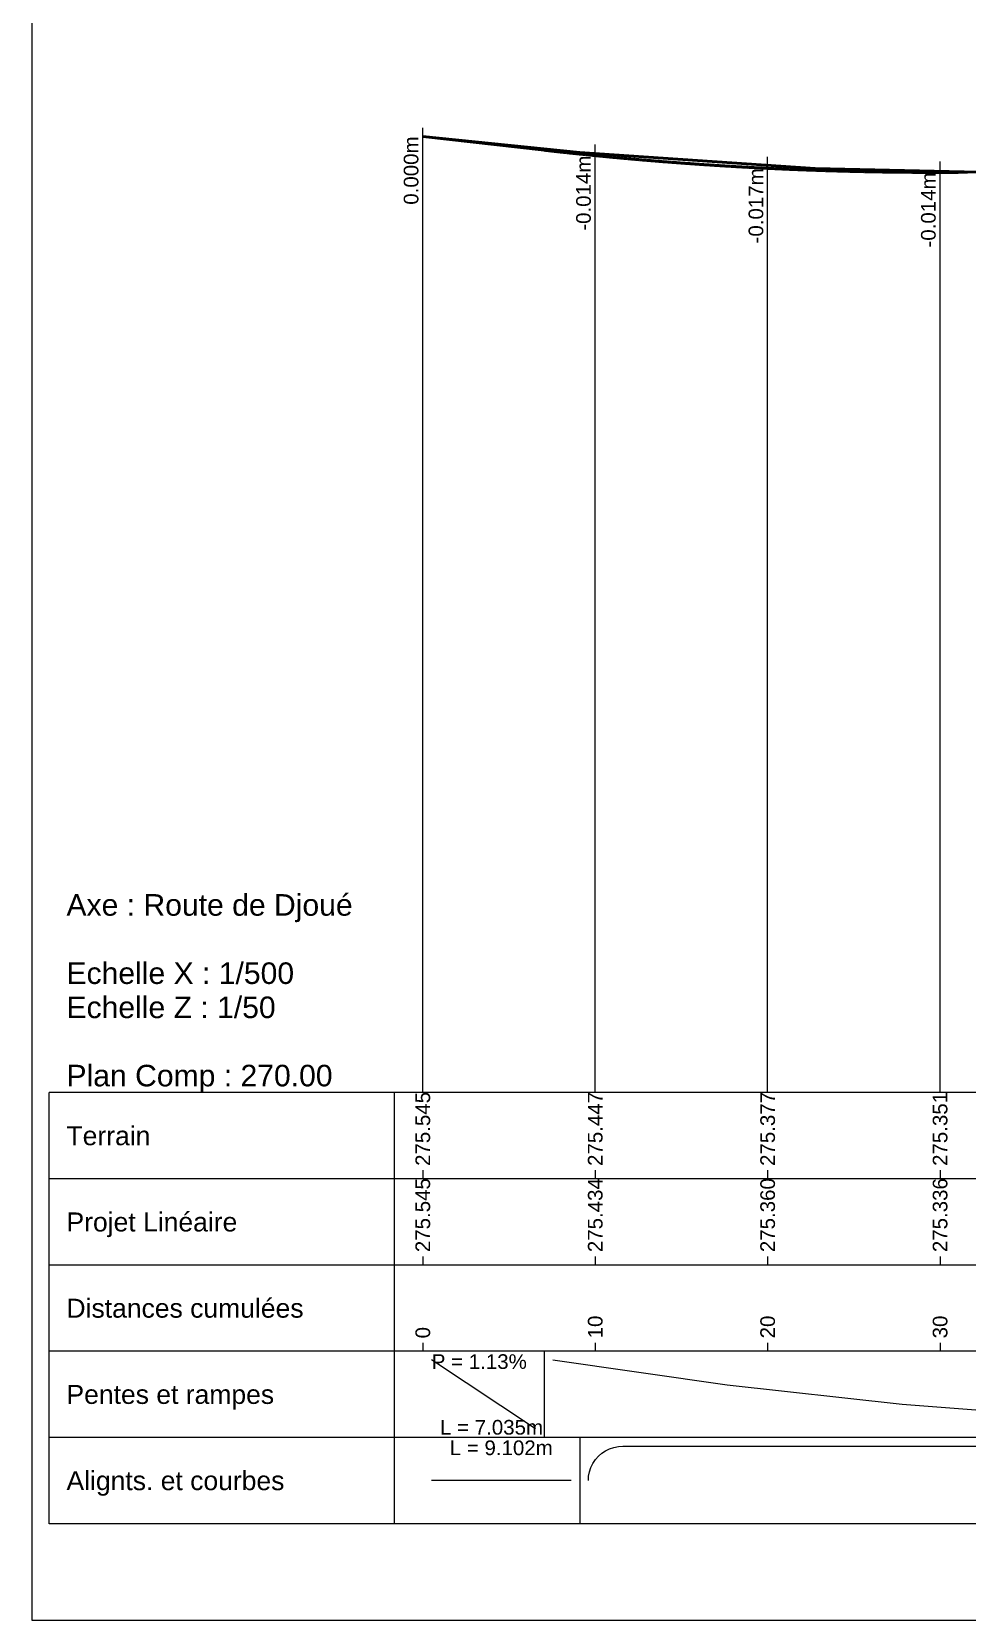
# Model space of a CAD drawing. Extents: x -1791 to 2983, y -138 to 554.
# Drawn here: x 2783 to 2837.2, y 12.5 to 104.6 of the extents above; entities that cross this region are included whole.
import ezdxf
from ezdxf.enums import TextEntityAlignment as Align

# ---------------------------------------------------------------- set-up
doc = ezdxf.new("R2010")
doc.units = 0
doc.layers.get('0').update_dxf_attribs({"lineweight": 0})
for name, color, linetype, lineweight in [('Route - Route de Djoué - PL - Cartouche', 7, 'Continuous', 0), ('Route - Route de Djoué - PL - Cotation', 7, 'Continuous', 0), ('Route - Route de Djoué - PL - Projet Linéaire', 7, 'Continuous', 0), ('Route - Route de Djoué - PL - Terrain', 3, 'Continuous', 0)]:
    doc.layers.add(name, color=color, linetype=linetype, lineweight=lineweight)
doc.styles.add('CoteHor', font='arial.ttf', dxfattribs={"height": 0.0022})
doc.styles.add('CoteHorA', font='arial.ttf', dxfattribs={"height": 0.0022})
doc.styles.add('CoteHorB', font='arial.ttf', dxfattribs={"height": 0.0022})
doc.styles.add('CoteHorC', font='arial.ttf', dxfattribs={"height": 0.0022})
doc.styles.add('CoteHorD', font='arial.ttf', dxfattribs={"height": 0.0022})
doc.styles.add('CoteTitre', font='arial.ttf', dxfattribs={"height": 0.0017})
doc.styles.add('CoteTitreA', font='arial.ttf', dxfattribs={"height": 0.0017})
doc.styles.add('CoteVert', font='arial.ttf', dxfattribs={"height": 0.0017})
doc.styles.add('CoteVertA', font='arial.ttf', dxfattribs={"height": 0.0017})
doc.styles.add('CoteVertB', font='arial.ttf', dxfattribs={"height": 0.0017})
doc.styles.add('ProfilCartouche', font='arial.ttf', dxfattribs={"height": 0.0025})

msp = doc.modelspace()

# ---------------------------------------------------------------- linework, layer by layer
msp.add_lwpolyline([(2982.9607, 150.9779), (2782.9607, 150.9779), (2782.9607, 12.4779), (2982.9607, 12.4779)], close=True)
at = {"layer": 'Route - Route de Djoué - PL - Cotation', "color": 7, "linetype": 'Continuous'}
for p, q in [((2805.6386, 43.07192), (2805.6386, 99.02192)), ((2815.6386, 43.07192), (2815.6386, 98.04692)), ((2825.6386, 43.07192), (2825.6386, 97.343)), ((2835.6386, 43.07192), (2835.6386, 97.07702)), ((2783.97388, 18.07192), (2783.97388, 43.07192)), ((2981.94752, 43.07192), (2783.97388, 43.07192)), ((2803.97388, 43.07192), (2803.97388, 18.07192)), ((2981.94752, 38.07192), (2783.97388, 38.07192)), ((2981.94752, 33.07192), (2783.97388, 33.07192)), ((2805.6386, 28.57192), (2805.6386, 28.07192)), ((2815.6386, 28.57192), (2815.6386, 28.07192)), ((2825.6386, 28.57192), (2825.6386, 28.07192)), ((2835.6386, 28.57192), (2835.6386, 28.07192)), ((2981.94752, 28.07192), (2783.97388, 28.07192)), ((2812.67315, 28.07192), (2812.67315, 23.07192)), ((2812.17315, 23.57192), (2806.1386, 27.57192)), ((2813.17315, 27.57192), (2823.28276, 26.13382)), ((2823.28276, 26.13382), (2833.43255, 25.01382)), ((2833.43255, 25.01382), (2843.61249, 24.21303)), ((2981.94752, 23.07192), (2783.97388, 23.07192)), ((2814.74084, 23.07192), (2814.74084, 18.07192)), ((2815.82663, 21.98614), (2816.02332, 22.15863)), ((2816.02332, 22.15863), (2816.24084, 22.30397)), ((2816.24084, 22.30397), (2816.47547, 22.41968)), ((2816.47547, 22.41968), (2816.7232, 22.50377)), ((2816.7232, 22.50377), (2816.97979, 22.55481)), ((2816.97979, 22.55481), (2817.24084, 22.57192)), ((2817.24084, 22.57192), (2889.21776, 22.57192)), ((2815.30899, 21.08956), (2815.39308, 21.33729)), ((2815.39308, 21.33729), (2815.50879, 21.57192)), ((2815.50879, 21.57192), (2815.65413, 21.78945)), ((2815.65413, 21.78945), (2815.82663, 21.98614)), ((2814.24084, 20.57192), (2806.1386, 20.57192)), ((2815.24084, 20.57192), (2815.25795, 20.83297)), ((2815.25795, 20.83297), (2815.30899, 21.08956)), ((2981.94752, 18.07192), (2783.97388, 18.07192))]:
    msp.add_line(p, q, dxfattribs=at)
at = {"layer": 'Route - Route de Djoué - PL - Cotation', "color": 114, "linetype": 'Continuous'}
for p, q in [((2805.6386, 38.57192), (2805.6386, 38.07192)), ((2815.6386, 38.57192), (2815.6386, 38.07192)), ((2825.6386, 38.57192), (2825.6386, 38.07192)), ((2835.6386, 38.57192), (2835.6386, 38.07192))]:
    msp.add_line(p, q, dxfattribs=at)
at = {"layer": 'Route - Route de Djoué - PL - Cotation', "linetype": 'Continuous'}
for p, q in [((2805.6386, 33.57192), (2805.6386, 33.07192)), ((2815.6386, 33.57192), (2815.6386, 33.07192)), ((2825.6386, 33.57192), (2825.6386, 33.07192)), ((2835.6386, 33.57192), (2835.6386, 33.07192))]:
    msp.add_line(p, q, dxfattribs=at)
at = {"layer": 'Route - Route de Djoué - PL - Projet Linéaire', "color": 1, "linetype": 'Continuous', "lineweight": 53, "flags": 128}
msp.add_lwpolyline([(2805.6386, 98.52192), (2812.67315, 97.72353), (2812.71243, 97.71908), (2812.75172, 97.71463), (2812.79101, 97.71019), (2812.8303, 97.70576), (2812.86959, 97.70133), (2812.90888, 97.69692), (2812.94816, 97.69251), (2812.98745, 97.68811), (2813.02674, 97.68371), (2813.06603, 97.67933), (2813.10532, 97.67495), (2813.14461, 97.67058), (2813.18389, 97.66622), (2813.22318, 97.66186), (2813.26247, 97.65752), (2813.30176, 97.65318), (2813.34105, 97.64884), (2813.38033, 97.64452), (2813.41962, 97.6402), (2813.45891, 97.6359), (2813.4982, 97.6316), (2813.53749, 97.6273), (2813.57678, 97.62302), (2813.61606, 97.61874), (2813.65535, 97.61447), (2813.69464, 97.61021), (2813.73393, 97.60595), (2813.77322, 97.60171), (2813.8125, 97.59747), (2813.85179, 97.59324), (2813.89108, 97.58901), (2813.93037, 97.5848), (2813.96965, 97.58059), (2814.00894, 97.57639), (2814.04823, 97.57219), (2814.08752, 97.56801), (2814.12681, 97.56383), (2814.16609, 97.55966), (2814.20538, 97.5555), (2814.24467, 97.55135), (2814.28396, 97.5472), (2814.32325, 97.54306), (2814.36253, 97.53893), (2814.40182, 97.53481), (2814.44111, 97.53069), (2814.4804, 97.52658), (2814.51968, 97.52248), (2814.55897, 97.51839), (2814.59826, 97.51431), (2814.63755, 97.51023), (2814.67683, 97.50616), (2814.71612, 97.5021), (2814.75541, 97.49804), (2814.7947, 97.494), (2814.83398, 97.48996), (2814.87327, 97.48593), (2814.91256, 97.48191), (2814.95185, 97.47789), (2814.99113, 97.47388), (2815.03042, 97.46988), (2815.06971, 97.46589), (2815.109, 97.46191), (2815.14828, 97.45793), (2815.18757, 97.45396), (2815.22686, 97.45), (2815.26615, 97.44605), (2815.30543, 97.4421), (2815.34472, 97.43816), (2815.38401, 97.43423), (2815.4233, 97.43031), (2815.46258, 97.4264), (2815.50187, 97.42249), (2815.54116, 97.41859), (2815.58044, 97.4147), (2815.61973, 97.41082), (2815.65902, 97.40694), (2815.69831, 97.40307), (2815.73759, 97.39921), (2815.77688, 97.39536), (2815.81617, 97.39151), (2815.85546, 97.38767), (2815.89474, 97.38384), (2815.93403, 97.38002), (2815.97332, 97.37621), (2816.0126, 97.3724), (2816.05189, 97.3686), (2816.09118, 97.36481), (2816.13046, 97.36103), (2816.16975, 97.35725), (2816.20904, 97.35348), (2816.24833, 97.34972), (2816.28761, 97.34597), (2816.3269, 97.34222), (2816.36619, 97.33849), (2816.40547, 97.33476), (2816.44476, 97.33103), (2816.48405, 97.32732), (2816.52333, 97.32362), (2816.56262, 97.31992), (2816.60191, 97.31623), (2816.64119, 97.31254), (2816.68048, 97.30887), (2816.71977, 97.3052), (2816.75906, 97.30154), (2816.79834, 97.29789), (2816.83763, 97.29424), (2816.87692, 97.2906), (2816.9162, 97.28697), (2816.95549, 97.28335), (2816.99478, 97.27974), (2817.03406, 97.27613), (2817.07335, 97.27253), (2817.11264, 97.26894), (2817.15192, 97.26536), (2817.19121, 97.26179), (2817.2305, 97.25822), (2817.26978, 97.25466), (2817.30907, 97.25111), (2817.34836, 97.24756), (2817.38764, 97.24403), (2817.42693, 97.2405), (2817.46622, 97.23698), (2817.5055, 97.23346), (2817.54479, 97.22996), (2817.58407, 97.22646), (2817.62336, 97.22297), (2817.66265, 97.21949), (2817.70193, 97.21601), (2817.74122, 97.21254), (2817.78051, 97.20908), (2817.81979, 97.20563), (2817.85908, 97.20219), (2817.89837, 97.19875), (2817.93765, 97.19532), (2817.97694, 97.1919), (2818.01623, 97.18849), (2818.05551, 97.18508), (2818.0948, 97.18169), (2818.13408, 97.1783), (2818.17337, 97.17491), (2818.21266, 97.17154), (2818.25194, 97.16817), (2818.29123, 97.16481), (2818.33052, 97.16146), (2818.3698, 97.15812), (2818.40909, 97.15478), (2818.44837, 97.15145), (2818.48766, 97.14813), (2818.52695, 97.14482), (2818.56623, 97.14152), (2818.60552, 97.13822), (2818.64481, 97.13493), (2818.68409, 97.13165), (2818.72338, 97.12837), (2818.76266, 97.12511), (2818.80195, 97.12185), (2818.84124, 97.1186), (2818.88052, 97.11535), (2818.91981, 97.11212), (2818.95909, 97.10889), (2818.99838, 97.10567), (2819.03767, 97.10246), (2819.07695, 97.09925), (2819.11624, 97.09606), (2819.15552, 97.09287), (2819.19481, 97.08968), (2819.2341, 97.08651), (2819.27338, 97.08334), (2819.31267, 97.08019), (2819.35195, 97.07703), (2819.39124, 97.07389), (2819.43053, 97.07076), (2819.46981, 97.06763), (2819.5091, 97.06451), (2819.54838, 97.0614), (2819.58767, 97.05829), (2819.62695, 97.0552), (2819.66624, 97.05211), (2819.70553, 97.04903), (2819.74481, 97.04595), (2819.7841, 97.04289), (2819.82338, 97.03983), (2819.86267, 97.03678), (2819.90196, 97.03374), (2819.94124, 97.0307), (2819.98053, 97.02767), (2820.01981, 97.02465), (2820.0591, 97.02164), (2820.09838, 97.01864), (2820.13767, 97.01564), (2820.17696, 97.01265), (2820.21624, 97.00967), (2820.25553, 97.0067), (2820.29481, 97.00373), (2820.3341, 97.00078), (2820.37338, 96.99783), (2820.41267, 96.99488), (2820.45195, 96.99195), (2820.49124, 96.98902), (2820.53053, 96.9861), (2820.56981, 96.98319), (2820.6091, 96.98029), (2820.64838, 96.97739), (2820.68767, 96.9745), (2820.72695, 96.97162), (2820.76624, 96.96875), (2820.80552, 96.96588), (2820.84481, 96.96303), (2820.8841, 96.96018), (2820.92338, 96.95734), (2820.96267, 96.9545), (2821.00195, 96.95167), (2821.04124, 96.94886), (2821.08052, 96.94604), (2821.11981, 96.94324), (2821.15909, 96.94044), (2821.19838, 96.93766), (2821.23766, 96.93488), (2821.27695, 96.9321), (2821.31623, 96.92934), (2821.35552, 96.92658), (2821.39481, 96.92383), (2821.43409, 96.92109), (2821.47338, 96.91836), (2821.51266, 96.91563), (2821.55195, 96.91291), (2821.59123, 96.9102), (2821.63052, 96.9075), (2821.6698, 96.9048), (2821.70909, 96.90211), (2821.74837, 96.89944), (2821.78766, 96.89676), (2821.82694, 96.8941), (2821.86623, 96.89144), (2821.90551, 96.88879), (2821.9448, 96.88615), (2821.98408, 96.88352), (2822.02337, 96.88089), (2822.06265, 96.87827), (2822.10194, 96.87566), (2822.14122, 96.87306), (2822.18051, 96.87047), (2822.21979, 96.86788), (2822.25908, 96.8653), (2822.29836, 96.86273), (2822.33765, 96.86016), (2822.37693, 96.85761), (2822.41622, 96.85506), (2822.4555, 96.85252), (2822.49479, 96.84998), (2822.53407, 96.84746), (2822.57336, 96.84494), (2822.61264, 96.84243), (2822.65193, 96.83993), (2822.69121, 96.83743), (2822.7305, 96.83495), (2822.76978, 96.83247), (2822.80907, 96.82999), (2822.84835, 96.82753), (2822.88764, 96.82507), (2822.92692, 96.82263), (2822.96621, 96.82018), (2823.00549, 96.81775), (2823.04478, 96.81533), (2823.08406, 96.81291), (2823.12335, 96.8105), (2823.16263, 96.8081), (2823.20192, 96.8057), (2823.2412, 96.80332), (2823.28049, 96.80094), (2823.31977, 96.79857), (2823.35906, 96.7962), (2823.39834, 96.79385), (2823.43763, 96.7915), (2823.47691, 96.78916), (2823.5162, 96.78683), (2823.55548, 96.7845), (2823.59477, 96.78218), (2823.63405, 96.77987), (2823.67334, 96.77757), (2823.71262, 96.77528), (2823.75191, 96.77299), (2823.79119, 96.77071), (2823.83048, 96.76844), (2823.86976, 96.76618), (2823.90904, 96.76392), (2823.94833, 96.76168), (2823.98761, 96.75944), (2824.0269, 96.7572), (2824.06618, 96.75498), (2824.10547, 96.75276), (2824.14475, 96.75055), (2824.18404, 96.74835), (2824.22332, 96.74616), (2824.26261, 96.74397), (2824.30189, 96.74179), (2824.34118, 96.73962), (2824.38046, 96.73746), (2824.41974, 96.7353), (2824.45903, 96.73316), (2824.49831, 96.73102), (2824.5376, 96.72889), (2824.57688, 96.72676), (2824.61617, 96.72464), (2824.65545, 96.72254), (2824.69474, 96.72043), (2824.73402, 96.71834), (2824.77331, 96.71626), (2824.81259, 96.71418), (2824.85187, 96.71211), (2824.89116, 96.71004), (2824.93044, 96.70799), (2824.96973, 96.70594), (2825.00901, 96.7039), (2825.0483, 96.70187), (2825.08758, 96.69985), (2825.12687, 96.69783), (2825.16615, 96.69582), (2825.20543, 96.69382), (2825.24472, 96.69183), (2825.284, 96.68984), (2825.32329, 96.68787), (2825.36257, 96.68589), (2825.40186, 96.68393), (2825.44114, 96.68198), (2825.48042, 96.68003), (2825.51971, 96.67809), (2825.55899, 96.67616), (2825.59828, 96.67424), (2825.63756, 96.67232), (2825.67685, 96.67041), (2825.71613, 96.66851), (2825.75542, 96.66662), (2825.7947, 96.66473), (2825.83398, 96.66286), (2825.87327, 96.66099), (2825.91255, 96.65913), (2825.95184, 96.65727), (2825.99112, 96.65543), (2826.03041, 96.65359), (2826.06969, 96.65176), (2826.10897, 96.64993), (2826.14826, 96.64812), (2826.18754, 96.64631), (2826.22683, 96.64451), (2826.26611, 96.64271), (2826.30539, 96.64093), (2826.34468, 96.63915), (2826.38396, 96.63738), (2826.42325, 96.63562), (2826.46253, 96.63387), (2826.50182, 96.63212), (2826.5411, 96.63038), (2826.58038, 96.62865), (2826.61967, 96.62693), (2826.65895, 96.62521), (2826.69824, 96.62351), (2826.73752, 96.62181), (2826.7768, 96.62012), (2826.81609, 96.61843), (2826.85537, 96.61675), (2826.89466, 96.61508), (2826.93394, 96.61342), (2826.97323, 96.61177), (2827.01251, 96.61012), (2827.05179, 96.60849), (2827.09108, 96.60686), (2827.13036, 96.60523), (2827.16965, 96.60362), (2827.20893, 96.60201), (2827.24821, 96.60041), (2827.2875, 96.59882), (2827.32678, 96.59723), (2827.36607, 96.59566), (2827.40535, 96.59409), (2827.44463, 96.59253), (2827.48392, 96.59098), (2827.5232, 96.58943), (2827.56249, 96.58789), (2827.60177, 96.58636), (2827.64105, 96.58484), (2827.68034, 96.58332), (2827.71962, 96.58182), (2827.75891, 96.58032), (2827.79819, 96.57883), (2827.83747, 96.57734), (2827.87676, 96.57587), (2827.91604, 96.5744), (2827.95533, 96.57294), (2827.99461, 96.57149), (2828.03389, 96.57004), (2828.07318, 96.5686), (2828.11246, 96.56717), (2828.15174, 96.56575), (2828.19103, 96.56434), (2828.23031, 96.56293), (2828.2696, 96.56153), (2828.30888, 96.56014), (2828.34816, 96.55875), (2828.38745, 96.55738), (2828.42673, 96.55601), (2828.46602, 96.55465), (2828.5053, 96.5533), (2828.54458, 96.55195), (2828.58387, 96.55062), (2828.62315, 96.54929), (2828.66244, 96.54797), (2828.70172, 96.54665), (2828.741, 96.54534), (2828.78029, 96.54405), (2828.81957, 96.54276), (2828.85885, 96.54147), (2828.89814, 96.5402), (2828.93742, 96.53893), (2828.97671, 96.53767), (2829.01599, 96.53642), (2829.05527, 96.53517), (2829.09456, 96.53393), (2829.13384, 96.53271), (2829.17312, 96.53148), (2829.21241, 96.53027), (2829.25169, 96.52906), (2829.29098, 96.52787), (2829.33026, 96.52668), (2829.36954, 96.52549), (2829.40883, 96.52432), (2829.44811, 96.52315), (2829.48739, 96.52199), (2829.52668, 96.52084), (2829.56596, 96.51969), (2829.60525, 96.51856), (2829.64453, 96.51743), (2829.68381, 96.51631), (2829.7231, 96.51519), (2829.76238, 96.51409), (2829.80166, 96.51299), (2829.84095, 96.5119), (2829.88023, 96.51082), (2829.91952, 96.50974), (2829.9588, 96.50867), (2829.99808, 96.50762), (2830.03737, 96.50656), (2830.07665, 96.50552), (2830.11593, 96.50448), (2830.15522, 96.50345), (2830.1945, 96.50243), (2830.23378, 96.50142), (2830.27307, 96.50042), (2830.31235, 96.49942), (2830.35164, 96.49843), (2830.39092, 96.49745), (2830.4302, 96.49647), (2830.46949, 96.4955), (2830.50877, 96.49454), (2830.54805, 96.49359), (2830.58734, 96.49265), (2830.62662, 96.49171), (2830.6659, 96.49079), (2830.70519, 96.48986), (2830.74447, 96.48895), (2830.78376, 96.48805), (2830.82304, 96.48715), (2830.86232, 96.48626), (2830.90161, 96.48538), (2830.94089, 96.4845), (2830.98017, 96.48364), (2831.01946, 96.48278), (2831.05874, 96.48193), (2831.09802, 96.48108), (2831.13731, 96.48025), (2831.17659, 96.47942), (2831.21587, 96.4786), (2831.25516, 96.47779), (2831.29444, 96.47698), (2831.33373, 96.47618), (2831.37301, 96.4754), (2831.41229, 96.47461), (2831.45158, 96.47384), (2831.49086, 96.47307), (2831.53014, 96.47232), (2831.56943, 96.47157), (2831.60871, 96.47082), (2831.64799, 96.47009), (2831.68728, 96.46936), (2831.72656, 96.46864), (2831.76584, 96.46793), (2831.80513, 96.46722), (2831.84441, 96.46653), (2831.88369, 96.46584), (2831.92298, 96.46515), (2831.96226, 96.46448), (2832.00155, 96.46382), (2832.04083, 96.46316), (2832.08011, 96.46251), (2832.1194, 96.46186), (2832.15868, 96.46123), (2832.19796, 96.4606), (2832.23725, 96.45998), (2832.27653, 96.45937), (2832.31581, 96.45877), (2832.3551, 96.45817), (2832.39438, 96.45758), (2832.43366, 96.457), (2832.47295, 96.45643), (2832.51223, 96.45586), (2832.55151, 96.4553), (2832.5908, 96.45475), (2832.63008, 96.45421), (2832.66936, 96.45368), (2832.70865, 96.45315), (2832.74793, 96.45263), (2832.78721, 96.45212), (2832.8265, 96.45161), (2832.86578, 96.45112), (2832.90507, 96.45063), (2832.94435, 96.45015), (2832.98363, 96.44967), (2833.02292, 96.44921), (2833.0622, 96.44875), (2833.10148, 96.4483), (2833.14077, 96.44786), (2833.18005, 96.44743), (2833.21933, 96.447), (2833.25862, 96.44658), (2833.2979, 96.44617), (2833.33718, 96.44577), (2833.37647, 96.44537), (2833.41575, 96.44498), (2833.45503, 96.4446), (2833.49432, 96.44423), (2833.5336, 96.44386), (2833.57288, 96.44351), (2833.61217, 96.44316), (2833.65145, 96.44281), (2833.69073, 96.44248), (2833.73002, 96.44215), (2833.7693, 96.44183), (2833.80858, 96.44152), (2833.84787, 96.44122), (2833.88715, 96.44093), (2833.92643, 96.44064), (2833.96572, 96.44036), (2834.005, 96.44008), (2834.04428, 96.43982), (2834.08357, 96.43956), (2834.12285, 96.43931), (2834.16213, 96.43907), (2834.20142, 96.43884), (2834.2407, 96.43861), (2834.27999, 96.43839), (2834.31927, 96.43818), (2834.35855, 96.43798), (2834.39784, 96.43779), (2834.43712, 96.4376), (2834.4764, 96.43742), (2834.51569, 96.43725), (2834.55497, 96.43708), (2834.59425, 96.43692), (2834.63354, 96.43678), (2834.67282, 96.43663), (2834.7121, 96.4365), (2834.75139, 96.43637), (2834.79067, 96.43626), (2834.82995, 96.43615), (2834.86924, 96.43604), (2834.90852, 96.43595), (2834.9478, 96.43586), (2834.98709, 96.43578), (2835.02637, 96.43571), (2835.06565, 96.43565), (2835.10494, 96.43559), (2835.14422, 96.43554), (2835.1835, 96.4355), (2835.22279, 96.43547), (2835.26207, 96.43544), (2835.30135, 96.43542), (2835.34064, 96.43541), (2835.37992, 96.43541), (2835.4192, 96.43542), (2835.45849, 96.43543), (2835.49777, 96.43545), (2835.53705, 96.43548), (2835.57634, 96.43552), (2835.61562, 96.43556), (2835.6549, 96.43561), (2835.69419, 96.43567), (2835.73347, 96.43574), (2835.77275, 96.43581), (2835.81204, 96.43589), (2835.85132, 96.43599), (2835.8906, 96.43608), (2835.92989, 96.43619), (2835.96917, 96.4363), (2836.00845, 96.43642), (2836.04774, 96.43655), (2836.08702, 96.43669), (2836.1263, 96.43683), (2836.16559, 96.43699), (2836.20487, 96.43715), (2836.24415, 96.43731), (2836.28344, 96.43749), (2836.32272, 96.43767), (2836.36201, 96.43786), (2836.40129, 96.43806), (2836.44057, 96.43826), (2836.47986, 96.43848), (2836.51914, 96.4387), (2836.55842, 96.43893), (2836.59771, 96.43917), (2836.63699, 96.43941), (2836.67627, 96.43966), (2836.71556, 96.43992), (2836.75484, 96.44019), (2836.79412, 96.44047), (2836.83341, 96.44075), (2836.87269, 96.44104), (2836.91197, 96.44134), (2836.95126, 96.44164), (2836.99054, 96.44196), (2837.02982, 96.44228), (2837.06911, 96.44261), (2837.10839, 96.44295), (2837.14767, 96.44329), (2837.18696, 96.44364), (2837.22624, 96.444)], dxfattribs=at)
at = {"layer": 'Route - Route de Djoué - PL - Terrain', "color": 114, "linetype": 'Continuous', "lineweight": 53, "flags": 128}
msp.add_lwpolyline([(2805.6386, 98.52192), (2814.74084, 97.59251), (2828.39536, 96.65491), (2843.93898, 96.30661), (2848.19717, 96.2704), (2859.86524, 96.05352), (2870.48275, 96.39358), (2881.10025, 96.13195), (2885.6386, 96.14588), (2891.71776, 96.31292)], dxfattribs=at)

# ---------------------------------------------------------------- texts
at = {"layer": 'Route - Route de Djoué - PL - Cartouche', "style": 'ProfilCartouche'}
for s, p in [('Axe : Route de Djoué', (2784.97388, 53.95734)), ('Echelle X : 1/500', (2784.97388, 49.999)), ('Echelle Z : 1/50', (2784.97388, 48.01984)), ('Plan Comp : 270.00', (2784.97388, 44.06151))]:
    msp.add_text(s, height=1.25, dxfattribs=at).set_placement(p, align=Align.MIDDLE_LEFT)
at = {"layer": 'Route - Route de Djoué - PL - Cotation', "color": 7, "style": 'CoteVertB'}
for s, p in [('0.000m', (2805.6386, 98.52192)), ('-0.014m', (2815.6386, 97.40895)), ('-0.017m', (2825.6386, 96.67227)), ('-0.014m', (2835.6386, 96.43559))]:
    msp.add_text(s, height=0.85, rotation=90, dxfattribs=at).set_placement(p, align=Align.BOTTOM_RIGHT)
at = {"layer": 'Route - Route de Djoué - PL - Cotation', "color": 114, "style": 'CoteVert'}
for s, p in [('275.545', (2805.6386, 38.82192)), ('275.447', (2815.6386, 38.82192)), ('275.377', (2825.6386, 38.82192)), ('275.351', (2835.6386, 38.82192))]:
    msp.add_text(s, height=0.85, rotation=90, dxfattribs=at).set_placement(p, align=Align.MIDDLE_LEFT)
at = {"layer": 'Route - Route de Djoué - PL - Cotation', "color": 114, "style": 'CoteHor'}
msp.add_text('Terrain', height=1.1, dxfattribs=at).set_placement((2784.97388, 40.57192), align=Align.MIDDLE_LEFT)
at = {"layer": 'Route - Route de Djoué - PL - Cotation', "style": 'CoteVertA'}
for s, p in [('275.545', (2805.6386, 33.82192)), ('275.434', (2815.6386, 33.82192)), ('275.360', (2825.6386, 33.82192)), ('275.336', (2835.6386, 33.82192))]:
    msp.add_text(s, height=0.85, rotation=90, dxfattribs=at).set_placement(p, align=Align.MIDDLE_LEFT)
at = {"layer": 'Route - Route de Djoué - PL - Cotation', "style": 'CoteHorA'}
msp.add_text('Projet Linéaire', height=1.1, dxfattribs=at).set_placement((2784.97388, 35.57192), align=Align.MIDDLE_LEFT)
at = {"layer": 'Route - Route de Djoué - PL - Cotation', "color": 7}
for s, style, p in [('Distances cumulées', 'CoteHorB', (2784.97388, 30.57192)), ('Pentes et rampes', 'CoteHorC', (2784.97388, 25.57192)), ('Alignts. et courbes', 'CoteHorD', (2784.97388, 20.57192))]:
    msp.add_text(s, height=1.1, dxfattribs=dict(at, style=style)).set_placement(p, align=Align.MIDDLE_LEFT)
at = {"layer": 'Route - Route de Djoué - PL - Cotation', "color": 7, "style": 'CoteVertA'}
for s, p in [('10', (2815.6386, 28.82192)), ('20', (2825.6386, 28.82192)), ('30', (2835.6386, 28.82192)), ('0', (2805.6386, 28.82192))]:
    msp.add_text(s, height=0.85, rotation=90, dxfattribs=at).set_placement(p, align=Align.MIDDLE_LEFT)
at = {"layer": 'Route - Route de Djoué - PL - Cotation', "color": 7, "style": 'CoteTitre'}
msp.add_text('P = 1.13%', height=0.85, dxfattribs=at).set_placement((2811.67315, 27.90192), align=Align.TOP_RIGHT)
msp.add_text('L = 7.035m', height=0.85, dxfattribs=at).set_placement((2806.6386, 23.24192))
at = {"layer": 'Route - Route de Djoué - PL - Cotation', "color": 7, "style": 'CoteTitreA'}
msp.add_text('L = 9.102m', height=0.85, dxfattribs=at).set_placement((2810.18972, 22.90192), align=Align.TOP_CENTER)

doc.saveas('drawing.dxf')
